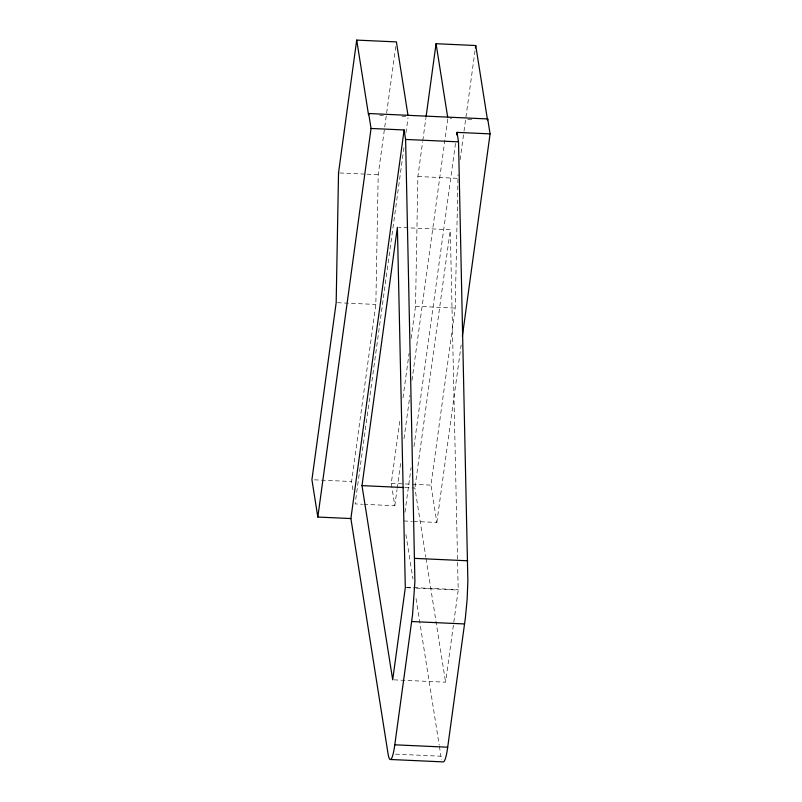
<?xml version="1.0" encoding="UTF-8"?>
<svg xmlns="http://www.w3.org/2000/svg" width="802" height="802" viewBox="0 0 802 802"><rect width="100%" height="100%" fill="white"/><g stroke="black" fill="none" stroke-linecap="round" stroke-linejoin="round"><path stroke-width="0.6" stroke-dasharray="4.01 3.01" d="M352.9 489.771L351.597 481.521L375.847 304.449L378.203 174.706L395.887 45.634M411.115 338.454L415.526 306.254L417.882 176.51L422.644 141.764M413.581 521.41L436.849 522.473L430.955 485.13L455.205 308.058L458.062 174.595M403.947 147.628L355.136 503.917L362.574 504.257M405.982 132.731L408.028 117.824M422.804 140.52L425.872 118.185M363.817 504.318L394.815 505.731L391.276 483.325L399.927 420.178M402.975 397.882L409.08 353.311M394.815 505.731L397.02 489.591M397.19 488.348L400.94 461.04M403.997 438.694L409.952 395.236M411.987 380.338L447.867 118.395L451.596 118.566M404.98 512.277L411.095 467.576M413.992 446.473L455.827 141.072M415.075 486.804L450.293 229.743L398.614 227.387M460.107 159.698L463.847 132.4M464.017 131.157L475.235 49.243M436.849 522.473L461.17 344.94M393.922 679.855L445.591 682.201L458.213 590.041L450.293 229.743M379.677 115.287L383.396 115.458M401.992 116.3L405.712 116.47M467.706 119.297L472.669 119.518M339.767 172.961L365.802 174.144M367.045 174.194L378.203 174.706M417.882 176.51L457.551 178.315M337.411 302.705L375.847 304.449M415.526 306.254L455.205 308.058M314.404 479.827L351.597 481.521M391.276 483.325L430.955 485.13M405.06 487.586L414.905 488.037L425.852 557.29M403.787 520.969L412.358 521.36M406.534 587.295L412.689 587.575M413.912 587.625L458.203 589.64M406.544 587.686L415.155 588.077M416.388 588.137L458.213 590.041M395.436 754.141L440.96 756.206A33.413 4.561 -87.4 0 0 441.752 759.805M426.042 558.533L445.591 682.201M405.932 534.513L412.93 578.854M416.048 598.563L439.205 745.128M439.406 746.361L440.96 756.206"/><path stroke-width="1.2" d="M404.118 129.964L350.885 518.553L388.058 753.8A33.413 4.561 -87.4 0 0 394.795 744.807L412.519 615.034L414.905 581.53L405.611 139.438L404.118 129.964L371.045 128.46L368.689 113.523L487.716 118.947L490.082 133.884L462.363 336.249M390.514 759.494L443.416 761.9A33.413 4.561 -87.4 0 0 447.696 747.213L465.431 617.45L467.155 599.064L467.857 580.828L458.513 141.844L457.02 132.38L490.082 133.884M407.997 115.368L396.399 41.904L356.72 40.1L338.524 172.901L336.178 302.645L311.918 479.706L317.823 517.049L350.885 518.553M368.689 113.523L368.519 114.776L356.72 40.1M317.823 517.049L371.045 128.46M362.003 485.631L397.391 227.337L405.311 587.635L392.689 679.795L362.003 485.631L403.837 487.536M426.042 116.942L436.067 43.709L475.746 45.524L487.546 120.2L487.716 118.947M456.679 134.856L457.02 132.38M475.406 48L475.746 45.524M405.611 139.438L458.513 141.844M414.824 558.372L467.726 560.788M411.687 621.54L464.589 623.946M394.795 744.807L447.696 747.213M436.067 43.709L447.676 117.172"/></g></svg>
